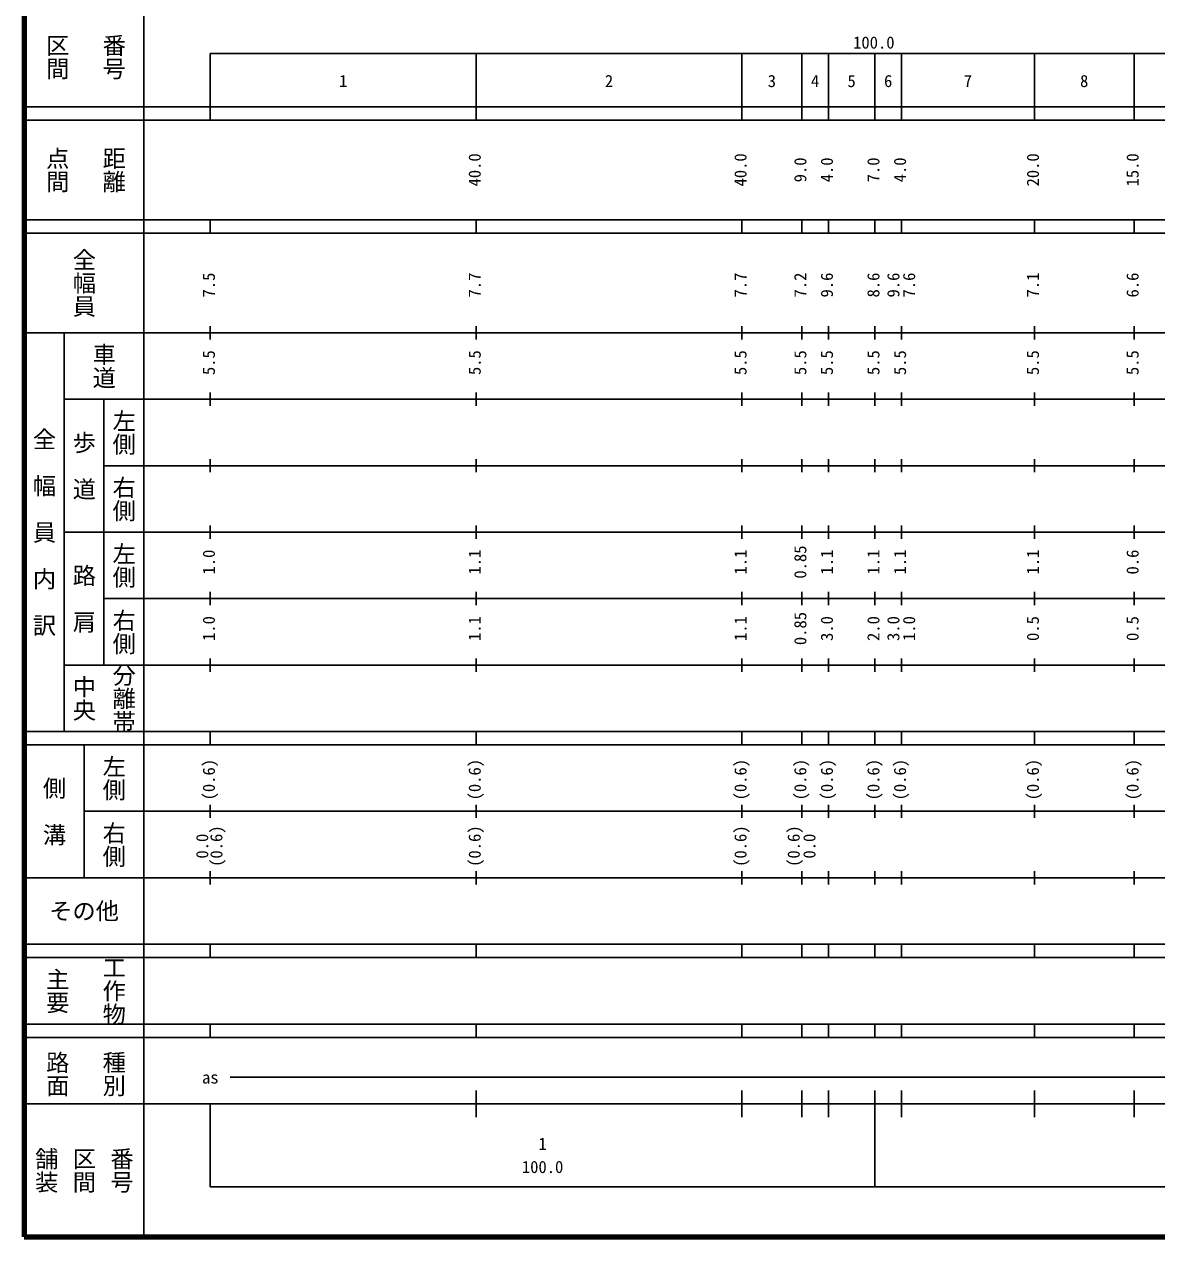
# Model space of a CAD drawing. Units: millimetres on the paper, enlarged 1000 times. Extents: x 40000 to 680000, y 20000 to 380000.
# Drawn here: x 40000 to 210418, y 20000 to 202409 of the extents above; entities that cross this region are included whole.
import ezdxf
from ezdxf.enums import TextEntityAlignment as Align

# ---------------------------------------------------------------- set-up
doc = ezdxf.new("R2010")
doc.units = ezdxf.units.MM
doc.header["$LTSCALE"] = 1000
doc.layers.add('M-TTL', color=2, linetype='Continuous', lineweight=140)
doc.layers.add('M-TTL-BAND', color=7, linetype='Continuous', lineweight=25)
doc.styles.add('@ＭＳ ゴシック', font='')
doc.styles.add('ＭＳ ゴシック', font='')
doc.styles.get('@ＭＳ ゴシック').set_extended_font_data('@MS Gothic')
doc.styles.get('ＭＳ ゴシック').set_extended_font_data('MS Gothic')

msp = doc.modelspace()

# ---------------------------------------------------------------- linework, layer by layer
at = {"layer": 'M-TTL'}
for p, q in [((40000, 380000), (40000, 20000)), ((40000, 20000), (680000, 20000))]:
    msp.add_line(p, q, dxfattribs=at)
at = {"layer": 'M-TTL-BAND'}
for p, q in [((58000, 370000), (58000, 20000)), ((68000, 198000), (579000, 198000)), ((68000, 198000), (68000, 188000)), ((108000, 188000), (108000, 198000)), ((148000, 188000), (148000, 198000)), ((157000, 188000), (157000, 198000)), ((161000, 188000), (161000, 198000)), ((168000, 188000), (168000, 198000)), ((172000, 188000), (172000, 198000)), ((192000, 188000), (192000, 198000)), ((207000, 188000), (207000, 198000)), ((40000, 190000), (579000, 190000)), ((40000, 188000), (579000, 188000)), ((40000, 173000), (579000, 173000)), ((68000, 171000), (68000, 173000)), ((108000, 171000), (108000, 173000)), ((148000, 171000), (148000, 173000)), ((157000, 171000), (157000, 173000)), ((161000, 171000), (161000, 173000)), ((168000, 171000), (168000, 173000)), ((172000, 171000), (172000, 173000)), ((192000, 171000), (192000, 173000)), ((207000, 171000), (207000, 173000)), ((40000, 171000), (579000, 171000)), ((68000, 155000), (68000, 157000)), ((108000, 155000), (108000, 157000)), ((148000, 155000), (148000, 157000)), ((157000, 155000), (157000, 157000)), ((161000, 155000), (161000, 157000)), ((168000, 155000), (168000, 157000)), ((172000, 155000), (172000, 157000)), ((192000, 155000), (192000, 157000)), ((207000, 155000), (207000, 157000)), ((40000, 156000), (579000, 156000)), ((46000, 96000), (46000, 156000)), ((46000, 146000), (579000, 146000)), ((52000, 146000), (52000, 106000)), ((68000, 145000), (68000, 147000)), ((108000, 145000), (108000, 147000)), ((148000, 145000), (148000, 147000)), ((157000, 145000), (157000, 147000)), ((161000, 145000), (161000, 147000)), ((168000, 145000), (168000, 147000)), ((172000, 145000), (172000, 147000)), ((192000, 145000), (192000, 147000)), ((207000, 145000), (207000, 147000)), ((68000, 135000), (68000, 137000)), ((108000, 135000), (108000, 137000)), ((148000, 135000), (148000, 137000)), ((157000, 135000), (157000, 137000)), ((161000, 135000), (161000, 137000)), ((168000, 135000), (168000, 137000)), ((172000, 135000), (172000, 137000)), ((192000, 135000), (192000, 137000)), ((207000, 135000), (207000, 137000)), ((52000, 136000), (579000, 136000)), ((46000, 126000), (579000, 126000)), ((68000, 125000), (68000, 127000)), ((108000, 125000), (108000, 127000)), ((148000, 125000), (148000, 127000)), ((157000, 125000), (157000, 127000)), ((161000, 125000), (161000, 127000)), ((168000, 125000), (168000, 127000)), ((172000, 125000), (172000, 127000)), ((192000, 125000), (192000, 127000)), ((207000, 125000), (207000, 127000)), ((68000, 115000), (68000, 117000)), ((108000, 115000), (108000, 117000)), ((148000, 115000), (148000, 117000)), ((157000, 115000), (157000, 117000)), ((161000, 115000), (161000, 117000)), ((168000, 115000), (168000, 117000)), ((172000, 115000), (172000, 117000)), ((192000, 115000), (192000, 117000)), ((207000, 115000), (207000, 117000)), ((52000, 116000), (579000, 116000)), ((46000, 106000), (579000, 106000)), ((68000, 105000), (68000, 107000)), ((108000, 105000), (108000, 107000)), ((148000, 105000), (148000, 107000)), ((157000, 105000), (157000, 107000)), ((161000, 105000), (161000, 107000)), ((168000, 105000), (168000, 107000)), ((172000, 105000), (172000, 107000)), ((192000, 105000), (192000, 107000)), ((207000, 105000), (207000, 107000)), ((40000, 96000), (579000, 96000)), ((68000, 94000), (68000, 96000)), ((108000, 94000), (108000, 96000)), ((148000, 94000), (148000, 96000)), ((157000, 94000), (157000, 96000)), ((161000, 94000), (161000, 96000)), ((168000, 94000), (168000, 96000)), ((172000, 94000), (172000, 96000)), ((192000, 94000), (192000, 96000)), ((207000, 94000), (207000, 96000)), ((40000, 94000), (579000, 94000)), ((49000, 94000), (49000, 74000)), ((49000, 84000), (579000, 84000)), ((68000, 83000), (68000, 85000)), ((108000, 83000), (108000, 85000)), ((148000, 83000), (148000, 85000)), ((157000, 83000), (157000, 85000)), ((161000, 83000), (161000, 85000)), ((168000, 83000), (168000, 85000)), ((172000, 83000), (172000, 85000)), ((192000, 83000), (192000, 85000)), ((207000, 83000), (207000, 85000)), ((68000, 73000), (68000, 75000)), ((108000, 73000), (108000, 75000)), ((148000, 73000), (148000, 75000)), ((157000, 73000), (157000, 75000)), ((161000, 73000), (161000, 75000)), ((168000, 73000), (168000, 75000)), ((172000, 73000), (172000, 75000)), ((192000, 73000), (192000, 75000)), ((207000, 73000), (207000, 75000)), ((40000, 74000), (579000, 74000)), ((40000, 64000), (579000, 64000)), ((68000, 62000), (68000, 64000)), ((108000, 62000), (108000, 64000)), ((148000, 62000), (148000, 64000)), ((157000, 62000), (157000, 64000)), ((161000, 62000), (161000, 64000)), ((168000, 62000), (168000, 64000)), ((172000, 62000), (172000, 64000)), ((192000, 62000), (192000, 64000)), ((207000, 62000), (207000, 64000)), ((40000, 62000), (579000, 62000)), ((40000, 52000), (579000, 52000)), ((68000, 50000), (68000, 52000)), ((108000, 50000), (108000, 52000)), ((148000, 50000), (148000, 52000)), ((157000, 50000), (157000, 52000)), ((161000, 50000), (161000, 52000)), ((168000, 50000), (168000, 52000)), ((172000, 50000), (172000, 52000)), ((192000, 50000), (192000, 52000)), ((207000, 50000), (207000, 52000)), ((40000, 50000), (579000, 50000)), ((71000, 44000), (565000, 44000)), ((108000, 38000), (108000, 42000)), ((148000, 38000), (148000, 42000)), ((157000, 38000), (157000, 42000)), ((161000, 38000), (161000, 42000)), ((168000, 27500), (168000, 42000)), ((172000, 38000), (172000, 42000)), ((192000, 38000), (192000, 42000)), ((207000, 38000), (207000, 42000)), ((40000, 40000), (579000, 40000)), ((68000, 40000), (68000, 27500)), ((68000, 27500), (579000, 27500))]:
    msp.add_line(p, q, dxfattribs=at)

# ---------------------------------------------------------------- texts
at = {"layer": 'M-TTL-BAND', "style": '@ＭＳ ゴシック'}
for s, p in [('番号', (53500, 197500)), ('区間', (45000, 197500)), ('点間', (45000, 180500)), ('距離', (53500, 180500)), ('全幅員', (49000, 163500)), ('車道', (52000, 151000)), ('左側', (55000, 141000)), ('全\u3000幅\u3000員\u3000内\u3000訳', (43000, 126000)), ('歩\u3000道', (49000, 136000)), ('右側', (55000, 131000)), ('左側', (55000, 121000)), ('路\u3000肩', (49000, 116000)), ('右側', (55000, 111000)), ('分離帯', (55000, 101000)), ('中央', (49000, 101000)), ('左側', (53500, 89000)), ('側\u3000溝', (44500, 84000)), ('右側', (53500, 79000)), ('主要', (45000, 57000)), ('工作物', (53500, 57000)), ('路面', (45000, 44500)), ('種別', (53500, 44500)), ('舗装', (43333, 30000)), ('区間', (49000, 30000)), ('番号', (54667, 30000))]:
    msp.add_text(s, height=2566, rotation=270, dxfattribs=at).set_placement(p, align=Align.MIDDLE_CENTER)
at = {"layer": 'M-TTL-BAND', "style": 'ＭＳ ゴシック'}
for s, p in [('100.0', (167844, 198195)), ('1', (88000, 192405)), ('2', (128000, 192405)), ('3', (152500, 192405)), ('4', (159000, 192405)), ('5', (164500, 192405)), ('6', (170000, 192405)), ('7', (182000, 192405)), ('8', (199500, 192405)), ('as', (68000, 42500)), ('1', (118000, 32523)), ('100.0', (118000, 29033))]:
    msp.add_text(s, height=1833, dxfattribs=at).set_placement(p, align=Align.BOTTOM_CENTER)
for s, p in [('40.0', (109239, 180500)), ('40.0', (149239, 180500)), ('20.0', (193239, 180500)), ('15.0', (208239, 180500)), ('9.0', (158239, 180500)), ('4.0', (162239, 180500)), ('7.0', (169239, 180500)), ('4.0', (173239, 180500)), ('7.5', (69239, 163174)), ('7.7', (109239, 163174)), ('7.7', (149239, 163174)), ('7.2', (158239, 163174)), ('9.6', (162239, 163174)), ('8.6', (169239, 163174)), ('9.6', (172239, 163174)), ('7.6', (174609, 163174)), ('7.1', (193239, 163174)), ('6.6', (208239, 163174)), ('5.5', (69239, 151500)), ('5.5', (109239, 151500)), ('5.5', (149239, 151500)), ('5.5', (158239, 151500)), ('5.5', (162239, 151500)), ('5.5', (169239, 151500)), ('5.5', (173239, 151500)), ('5.5', (193239, 151500)), ('5.5', (208239, 151500)), ('1.0', (69239, 121500)), ('1.1', (109239, 121500)), ('1.1', (149239, 121500)), ('0.85', (158239, 121500)), ('1.1', (162239, 121500)), ('1.1', (169239, 121500)), ('1.1', (173239, 121500)), ('1.1', (193239, 121500)), ('0.6', (208239, 121500)), ('1.0', (69239, 111500)), ('1.1', (109239, 111500)), ('1.1', (149239, 111500)), ('0.85', (158239, 111500)), ('3.0', (162239, 111500)), ('2.0', (169239, 111500)), ('3.0', (172239, 111500)), ('1.0', (174609, 111500)), ('0.5', (193239, 111500)), ('0.5', (208239, 111500)), ('(0.6)', (69239, 88764)), ('(0.6)', (109239, 88764)), ('(0.6)', (149239, 88764)), ('(0.6)', (158239, 88764)), ('(0.6)', (162239, 88764)), ('(0.6)', (169239, 88764)), ('(0.6)', (173239, 88764)), ('(0.6)', (193239, 88764)), ('(0.6)', (208239, 88764)), ('0.0', (68239, 78764)), ('(0.6)', (70371, 78764)), ('(0.6)', (109239, 78764)), ('(0.6)', (149239, 78764)), ('(0.6)', (157239, 78764)), ('0.0', (159609, 78764))]:
    msp.add_text(s, height=1833, rotation=90, dxfattribs=at).set_placement(p, align=Align.BOTTOM_CENTER)
msp.add_text('その他', height=2566, dxfattribs=at).set_placement((49000, 69000), align=Align.MIDDLE_CENTER)

doc.saveas('drawing.dxf')
